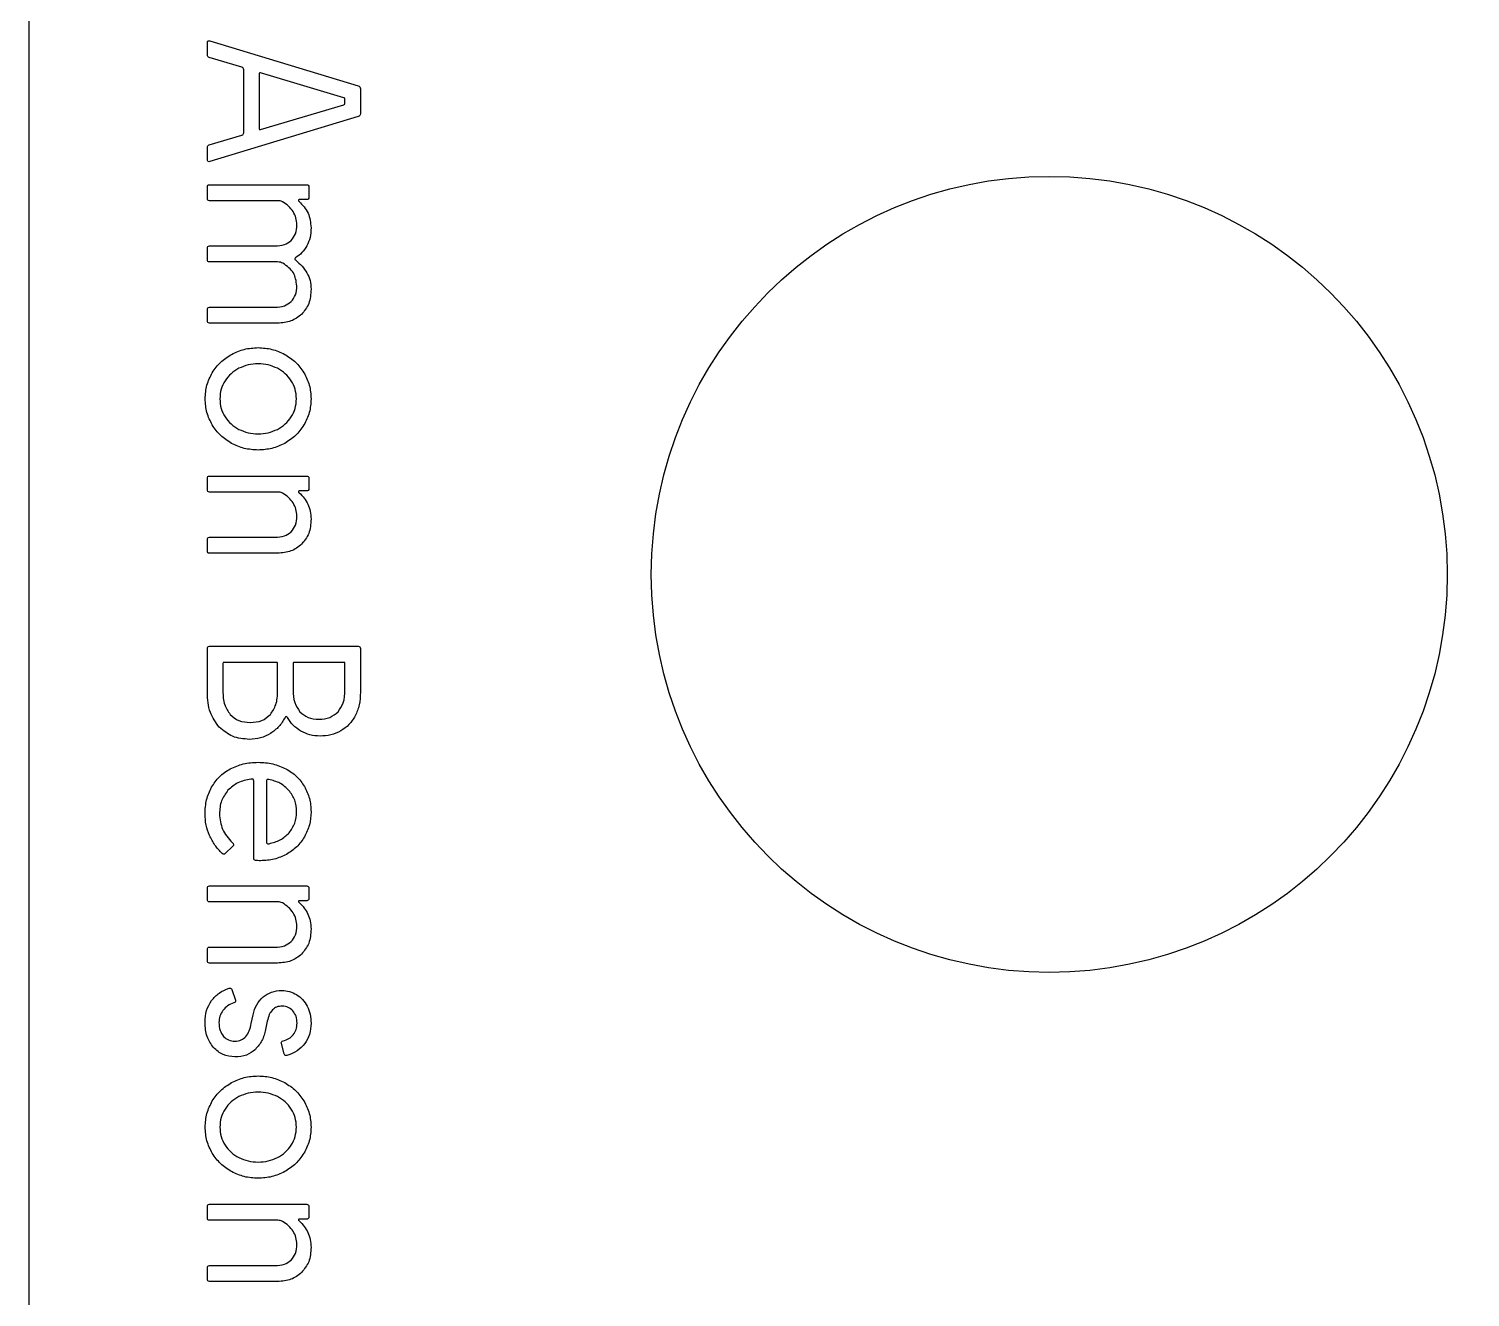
# Model space of a CAD drawing. Header units: millimetres. Extents: x 6.3 to 98.4, y -103.7 to -6.4.
# Drawn here: x 6.35 to 34.6, y -79.23 to -54.37 of the extents above; entities that cross this region are included whole.
import ezdxf

# ---------------------------------------------------------------- set-up
doc = ezdxf.new("R2010")
doc.units = ezdxf.units.MM
doc.layers.get('0').update_dxf_attribs({"linetype": 'CONTINUOUS'})

msp = doc.modelspace()

# ---------------------------------------------------------------- linework, layer by layer
for p, q in [((9.85, -54.881), (9.85, -54.641)), ((9.897, -54.606), (12.803, -55.489)), ((10.527, -55.125), (9.884, -54.936)), ((10.561, -56.406), (10.561, -55.172)), ((10.866, -55.249), (10.866, -56.329)), ((12.524, -55.721), (10.891, -55.232)), ((12.85, -55.545), (12.85, -56.033)), ((10.891, -56.346), (12.524, -55.858)), ((12.546, -55.832), (12.546, -55.746)), ((12.803, -56.089), (9.897, -56.972)), ((9.884, -56.642), (10.527, -56.453)), ((9.85, -56.938), (9.85, -56.698)), ((9.897, -56.972), (9.88, -56.976)), ((9.85, -57.696), (9.85, -57.469)), ((9.893, -57.426), (11.796, -57.426)), ((11.839, -57.469), (11.839, -57.675)), ((11.226, -57.739), (9.893, -57.739)), ((11.796, -57.718), (11.654, -57.718)), ((9.85, -58.896), (9.85, -58.669)), ((9.893, -58.626), (11.174, -58.626)), ((11.226, -58.939), (9.893, -58.939)), ((9.85, -60.096), (9.85, -59.869)), ((9.893, -59.826), (11.174, -59.826)), ((11.226, -60.139), (9.893, -60.139)), ((9.85, -63.405), (9.85, -63.178)), ((9.893, -63.135), (11.796, -63.135)), ((11.839, -63.178), (11.839, -63.383)), ((11.23, -63.448), (9.893, -63.448)), ((11.796, -63.426), (11.654, -63.426)), ((9.85, -64.605), (9.85, -64.378)), ((9.893, -64.335), (11.174, -64.335)), ((11.226, -64.648), (9.893, -64.648)), ((9.85, -67.378), (9.85, -66.512)), ((9.893, -66.469), (12.807, -66.469)), ((12.85, -66.512), (12.85, -67.369)), ((10.154, -66.808), (10.154, -67.348)), ((11.204, -66.786), (10.176, -66.786)), ((11.226, -67.348), (11.226, -66.808)), ((11.53, -66.808), (11.53, -67.331)), ((12.524, -66.786), (11.551, -66.786)), ((12.546, -67.331), (12.546, -66.808)), ((10.759, -70.626), (10.759, -69.113)), ((11.007, -69.122), (11.007, -70.301)), ((11.054, -69.083), (11.033, -69.079)), ((10.351, -70.391), (10.197, -70.532)), ((9.893, -71.166), (11.796, -71.166)), ((9.85, -71.436), (9.85, -71.209)), ((11.796, -71.458), (11.654, -71.458)), ((11.839, -71.209), (11.839, -71.415)), ((11.23, -71.479), (9.893, -71.479)), ((9.85, -72.636), (9.85, -72.409)), ((9.893, -72.366), (11.174, -72.366)), ((11.226, -72.679), (9.893, -72.679)), ((10.274, -73.172), (10.291, -73.168)), ((10.326, -73.198), (10.399, -73.403)), ((10.399, -73.403), (10.403, -73.421)), ((10.711, -73.862), (10.746, -73.691)), ((11.024, -73.815), (10.99, -73.982)), ((11.303, -74.256), (11.299, -74.239)), ((11.354, -74.458), (11.303, -74.256)), ((11.41, -74.488), (11.393, -74.492)), ((9.85, -77.676), (9.85, -77.449)), ((9.893, -77.406), (11.796, -77.406)), ((11.839, -77.449), (11.839, -77.655)), ((11.23, -77.719), (9.893, -77.719)), ((11.796, -77.698), (11.654, -77.698)), ((9.85, -78.876), (9.85, -78.649)), ((9.893, -78.606), (11.174, -78.606)), ((11.226, -78.919), (9.893, -78.919))]:
    msp.add_line(p, q)
msp.add_lwpolyline([(6.35, -98.694, 0.414214), (11.35, -103.694), (46.35, -103.694, 0.414214), (51.35, -98.694), (51.35, -11.35, 0.414214), (46.35, -6.35), (11.35, -6.35, 0.414214), (6.35, -11.35)], format="xyb", close=True)
msp.add_circle((26.35, -65.062), 7.8)
for points, knots in [([(9.85, -54.641), (9.852, -54.627), (9.856, -54.601), (9.883, -54.604), (9.897, -54.606)], [0, 0, 0, 0, 0.003423622, 0.006965786, 0.006965786, 0.006965786, 0.006965786]), ([(9.884, -54.936), (9.874, -54.93), (9.853, -54.918), (9.851, -54.893), (9.85, -54.881)], [0, 0, 0, 0, 0.003279932, 0.006918092, 0.006918092, 0.006918092, 0.006918092]), ([(10.561, -55.172), (10.56, -55.161), (10.557, -55.14), (10.537, -55.13), (10.527, -55.125)], [0, 0, 0, 0, 0.003016823, 0.00616802, 0.00616802, 0.00616802, 0.00616802]), ([(10.891, -55.232), (10.884, -55.231), (10.87, -55.23), (10.867, -55.243), (10.866, -55.249)], [0, 0, 0, 0, 0.001940416, 0.00357249, 0.00357249, 0.00357249, 0.00357249]), ([(12.803, -55.489), (12.817, -55.494), (12.844, -55.502), (12.848, -55.531), (12.85, -55.545)], [0, 0, 0, 0, 0.003977339, 0.007908035, 0.007908035, 0.007908035, 0.007908035]), ([(12.546, -55.746), (12.545, -55.741), (12.542, -55.729), (12.531, -55.723), (12.524, -55.721)], [0, 0, 0, 0, 0.00159247, 0.003524035, 0.003524035, 0.003524035, 0.003524035]), ([(12.524, -55.858), (12.531, -55.855), (12.542, -55.85), (12.545, -55.837), (12.546, -55.832)], [0, 0, 0, 0, 0.001931577, 0.003524491, 0.003524491, 0.003524491, 0.003524491]), ([(12.85, -56.033), (12.848, -56.048), (12.844, -56.076), (12.817, -56.085), (12.803, -56.089)], [0, 0, 0, 0, 0.00393115, 0.007908271, 0.007908271, 0.007908271, 0.007908271]), ([(10.527, -56.453), (10.537, -56.448), (10.557, -56.439), (10.56, -56.417), (10.561, -56.406)], [0, 0, 0, 0, 0.003151222, 0.006168951, 0.006168951, 0.006168951, 0.006168951]), ([(10.866, -56.329), (10.867, -56.336), (10.869, -56.351), (10.884, -56.348), (10.891, -56.346)], [0, 0, 0, 0, 0.001831255, 0.003759823, 0.003759823, 0.003759823, 0.003759823]), ([(9.85, -56.698), (9.851, -56.685), (9.853, -56.66), (9.874, -56.648), (9.884, -56.642)], [0, 0, 0, 0, 0.00363816, 0.006917796, 0.006917796, 0.006917796, 0.006917796]), ([(9.88, -56.976), (9.871, -56.974), (9.852, -56.969), (9.851, -56.949), (9.85, -56.938)], [0, 0, 0, 0, 0.002447866, 0.005436015, 0.005436015, 0.005436015, 0.005436015]), ([(9.85, -57.469), (9.852, -57.457), (9.855, -57.432), (9.88, -57.428), (9.893, -57.426)], [0, 0, 0, 0, 0.003388223, 0.006776398, 0.006776398, 0.006776398, 0.006776398]), ([(11.796, -57.426), (11.808, -57.428), (11.833, -57.432), (11.837, -57.457), (11.839, -57.469)], [0, 0, 0, 0, 0.003388176, 0.006776398, 0.006776398, 0.006776398, 0.006776398]), ([(9.893, -57.739), (9.88, -57.737), (9.855, -57.734), (9.852, -57.709), (9.85, -57.696)], [0, 0, 0, 0, 0.003388176, 0.006776398, 0.006776398, 0.006776398, 0.006776398]), ([(11.32, -57.761), (11.305, -57.754), (11.275, -57.742), (11.242, -57.74), (11.226, -57.739)], [0, 0, 0, 0, 0.004778473, 0.009736067, 0.009736067, 0.009736067, 0.009736067]), ([(11.53, -57.953), (11.502, -57.916), (11.445, -57.838), (11.363, -57.787), (11.32, -57.761)], [0, 0, 0, 0, 0.01384184, 0.02873808, 0.02873808, 0.02873808, 0.02873808]), ([(11.654, -57.718), (11.649, -57.718), (11.64, -57.718), (11.635, -57.725), (11.633, -57.728)], [0, 0, 0, 0, 0.001418326, 0.002517799, 0.002517799, 0.002517799, 0.002517799]), ([(11.633, -57.728), (11.633, -57.732), (11.633, -57.742), (11.641, -57.748), (11.646, -57.752)], [0, 0, 0, 0, 0.00112995, 0.002835, 0.002835, 0.002835, 0.002835]), ([(11.646, -57.752), (11.714, -57.824), (11.853, -57.97), (11.872, -58.17), (11.881, -58.271)], [0, 0, 0, 0, 0.02903734, 0.05845554, 0.05845554, 0.05845554, 0.05845554]), ([(11.839, -57.675), (11.837, -57.687), (11.833, -57.712), (11.808, -57.716), (11.796, -57.718)], [0, 0, 0, 0, 0.003388223, 0.006776398, 0.006776398, 0.006776398, 0.006776398]), ([(11.603, -58.211), (11.6, -58.165), (11.594, -58.074), (11.551, -57.993), (11.53, -57.953)], [0, 0, 0, 0, 0.01362206, 0.02700282, 0.02700282, 0.02700282, 0.02700282]), ([(11.494, -58.519), (11.525, -58.477), (11.594, -58.386), (11.6, -58.272), (11.603, -58.211)], [0, 0, 0, 0, 0.01542875, 0.0334234, 0.0334234, 0.0334234, 0.0334234]), ([(11.881, -58.271), (11.879, -58.335), (11.874, -58.458), (11.824, -58.571), (11.8, -58.624)], [0, 0, 0, 0, 0.01923302, 0.03657589, 0.03657589, 0.03657589, 0.03657589]), ([(9.85, -58.669), (9.852, -58.657), (9.855, -58.632), (9.88, -58.628), (9.893, -58.626)], [0, 0, 0, 0, 0.003388223, 0.006776398, 0.006776398, 0.006776398, 0.006776398]), ([(11.174, -58.626), (11.238, -58.624), (11.355, -58.619), (11.45, -58.55), (11.494, -58.519)], [0, 0, 0, 0, 0.01867521, 0.03433979, 0.03433979, 0.03433979, 0.03433979]), ([(11.8, -58.624), (11.77, -58.671), (11.712, -58.764), (11.622, -58.826), (11.577, -58.858)], [0, 0, 0, 0, 0.01637267, 0.03257022, 0.03257022, 0.03257022, 0.03257022]), ([(9.893, -58.939), (9.88, -58.937), (9.855, -58.934), (9.852, -58.909), (9.85, -58.896)], [0, 0, 0, 0, 0.003388176, 0.006775946, 0.006775946, 0.006775946, 0.006775946]), ([(11.329, -58.965), (11.313, -58.957), (11.281, -58.942), (11.245, -58.94), (11.226, -58.939)], [0, 0, 0, 0, 0.00509362, 0.01070201, 0.01070201, 0.01070201, 0.01070201]), ([(11.603, -59.406), (11.59, -59.316), (11.563, -59.13), (11.409, -59.021), (11.329, -58.965)], [0, 0, 0, 0, 0.02609594, 0.05407467, 0.05407467, 0.05407467, 0.05407467]), ([(11.577, -58.858), (11.57, -58.864), (11.555, -58.878), (11.569, -58.893), (11.577, -58.901)], [0, 0, 0, 0, 0.002443407, 0.005237225, 0.005237225, 0.005237225, 0.005237225]), ([(11.577, -58.901), (11.622, -58.94), (11.708, -59.015), (11.772, -59.109), (11.802, -59.153)], [0, 0, 0, 0, 0.0178467, 0.03397204, 0.03397204, 0.03397204, 0.03397204]), ([(11.802, -59.153), (11.825, -59.202), (11.874, -59.303), (11.879, -59.416), (11.881, -59.475)], [0, 0, 0, 0, 0.01583721, 0.0334135, 0.0334135, 0.0334135, 0.0334135]), ([(11.494, -59.717), (11.525, -59.675), (11.594, -59.583), (11.6, -59.468), (11.603, -59.406)], [0, 0, 0, 0, 0.01556513, 0.03361256, 0.03361256, 0.03361256, 0.03361256]), ([(11.881, -59.475), (11.876, -59.572), (11.865, -59.756), (11.751, -59.899), (11.697, -59.966)], [0, 0, 0, 0, 0.02849966, 0.05359563, 0.05359563, 0.05359563, 0.05359563]), ([(9.85, -59.869), (9.852, -59.857), (9.855, -59.832), (9.88, -59.828), (9.893, -59.826)], [0, 0, 0, 0, 0.00338777, 0.006776097, 0.006776097, 0.006776097, 0.006776097]), ([(11.174, -59.826), (11.238, -59.824), (11.356, -59.818), (11.45, -59.749), (11.494, -59.717)], [0, 0, 0, 0, 0.01868302, 0.03443038, 0.03443038, 0.03443038, 0.03443038]), ([(9.893, -60.139), (9.88, -60.137), (9.855, -60.134), (9.852, -60.109), (9.85, -60.096)], [0, 0, 0, 0, 0.003388025, 0.0067767, 0.0067767, 0.0067767, 0.0067767]), ([(11.697, -59.966), (11.63, -60.016), (11.49, -60.121), (11.316, -60.133), (11.226, -60.139)], [0, 0, 0, 0, 0.02470772, 0.05120826, 0.05120826, 0.05120826, 0.05120826]), ([(10.324, -60.75), (10.405, -60.712), (10.57, -60.635), (10.752, -60.624), (10.844, -60.619)], [0, 0, 0, 0, 0.02677047, 0.0541271, 0.0541271, 0.0541271, 0.0541271]), ([(10.844, -60.619), (10.936, -60.624), (11.118, -60.635), (11.283, -60.712), (11.365, -60.75)], [0, 0, 0, 0, 0.02735669, 0.05412713, 0.05412713, 0.05412713, 0.05412713]), ([(9.946, -61.11), (9.997, -61.037), (10.099, -60.892), (10.248, -60.797), (10.324, -60.75)], [0, 0, 0, 0, 0.0262202, 0.05260106, 0.05260106, 0.05260106, 0.05260106]), ([(10.844, -60.936), (10.778, -60.94), (10.647, -60.946), (10.526, -60.999), (10.467, -61.024)], [0, 0, 0, 0, 0.01983626, 0.03900445, 0.03900445, 0.03900445, 0.03900445]), ([(11.221, -61.024), (11.162, -60.999), (11.042, -60.946), (10.911, -60.94), (10.844, -60.936)], [0, 0, 0, 0, 0.01916822, 0.03900448, 0.03900448, 0.03900448, 0.03900448]), ([(11.365, -60.75), (11.44, -60.797), (11.59, -60.892), (11.691, -61.037), (11.742, -61.11)], [0, 0, 0, 0, 0.02638086, 0.05260108, 0.05260108, 0.05260108, 0.05260108]), ([(9.807, -61.622), (9.813, -61.531), (9.823, -61.35), (9.906, -61.189), (9.946, -61.11)], [0, 0, 0, 0, 0.0271706, 0.05359164, 0.05359164, 0.05359164, 0.05359164]), ([(10.195, -61.268), (10.166, -61.323), (10.106, -61.433), (10.098, -61.558), (10.094, -61.622)], [0, 0, 0, 0, 0.01829304, 0.03715812, 0.03715812, 0.03715812, 0.03715812]), ([(10.467, -61.024), (10.413, -61.056), (10.306, -61.119), (10.232, -61.219), (10.195, -61.268)], [0, 0, 0, 0, 0.01861855, 0.03689884, 0.03689884, 0.03689884, 0.03689884]), ([(11.494, -61.268), (11.457, -61.219), (11.383, -61.119), (11.275, -61.056), (11.221, -61.024)], [0, 0, 0, 0, 0.01828029, 0.03689884, 0.03689884, 0.03689884, 0.03689884]), ([(11.594, -61.622), (11.59, -61.558), (11.583, -61.433), (11.523, -61.323), (11.494, -61.268)], [0, 0, 0, 0, 0.01886509, 0.03715812, 0.03715812, 0.03715812, 0.03715812]), ([(11.742, -61.11), (11.783, -61.189), (11.865, -61.35), (11.876, -61.531), (11.881, -61.622)], [0, 0, 0, 0, 0.02642147, 0.0535916, 0.0535916, 0.0535916, 0.0535916]), ([(9.946, -62.134), (9.906, -62.055), (9.823, -61.894), (9.813, -61.714), (9.807, -61.622)], [0, 0, 0, 0, 0.0264206, 0.0535912, 0.0535912, 0.0535912, 0.0535912]), ([(10.094, -61.622), (10.098, -61.686), (10.106, -61.811), (10.166, -61.921), (10.195, -61.976)], [0, 0, 0, 0, 0.01886509, 0.03715812, 0.03715812, 0.03715812, 0.03715812]), ([(11.494, -61.976), (11.523, -61.921), (11.583, -61.811), (11.59, -61.686), (11.594, -61.622)], [0, 0, 0, 0, 0.01829304, 0.03715812, 0.03715812, 0.03715812, 0.03715812]), ([(11.881, -61.622), (11.876, -61.714), (11.865, -61.894), (11.783, -62.055), (11.742, -62.134)], [0, 0, 0, 0, 0.0271706, 0.0535912, 0.0535912, 0.0535912, 0.0535912]), ([(10.324, -62.494), (10.248, -62.447), (10.099, -62.352), (9.997, -62.207), (9.946, -62.134)], [0, 0, 0, 0, 0.02638089, 0.05260144, 0.05260144, 0.05260144, 0.05260144]), ([(10.195, -61.976), (10.232, -62.025), (10.306, -62.125), (10.413, -62.188), (10.467, -62.22)], [0, 0, 0, 0, 0.01828029, 0.03689857, 0.03689857, 0.03689857, 0.03689857]), ([(11.221, -62.22), (11.275, -62.188), (11.383, -62.125), (11.457, -62.025), (11.494, -61.976)], [0, 0, 0, 0, 0.01861828, 0.03689857, 0.03689857, 0.03689857, 0.03689857]), ([(11.742, -62.134), (11.691, -62.207), (11.59, -62.352), (11.44, -62.447), (11.365, -62.494)], [0, 0, 0, 0, 0.02622059, 0.05260145, 0.05260145, 0.05260145, 0.05260145]), ([(10.467, -62.22), (10.526, -62.245), (10.647, -62.298), (10.778, -62.304), (10.844, -62.308)], [0, 0, 0, 0, 0.01916835, 0.03900462, 0.03900462, 0.03900462, 0.03900462]), ([(10.844, -62.308), (10.911, -62.304), (11.042, -62.298), (11.162, -62.245), (11.221, -62.22)], [0, 0, 0, 0, 0.01983626, 0.03900464, 0.03900464, 0.03900464, 0.03900464]), ([(10.844, -62.625), (10.752, -62.62), (10.57, -62.609), (10.405, -62.532), (10.324, -62.494)], [0, 0, 0, 0, 0.02735663, 0.0541271, 0.0541271, 0.0541271, 0.0541271]), ([(11.365, -62.494), (11.283, -62.532), (11.118, -62.609), (10.936, -62.62), (10.844, -62.625)], [0, 0, 0, 0, 0.02677047, 0.05412713, 0.05412713, 0.05412713, 0.05412713]), ([(9.85, -63.178), (9.852, -63.165), (9.855, -63.14), (9.88, -63.137), (9.893, -63.135)], [0, 0, 0, 0, 0.003388223, 0.006776398, 0.006776398, 0.006776398, 0.006776398]), ([(11.796, -63.135), (11.808, -63.137), (11.833, -63.14), (11.837, -63.165), (11.839, -63.178)], [0, 0, 0, 0, 0.003388176, 0.006776398, 0.006776398, 0.006776398, 0.006776398]), ([(9.893, -63.448), (9.88, -63.446), (9.855, -63.442), (9.852, -63.417), (9.85, -63.405)], [0, 0, 0, 0, 0.003388176, 0.006776398, 0.006776398, 0.006776398, 0.006776398]), ([(11.32, -63.469), (11.306, -63.463), (11.277, -63.45), (11.246, -63.449), (11.23, -63.448)], [0, 0, 0, 0, 0.004677553, 0.009315764, 0.009315764, 0.009315764, 0.009315764]), ([(11.53, -63.662), (11.502, -63.625), (11.445, -63.547), (11.363, -63.496), (11.32, -63.469)], [0, 0, 0, 0, 0.01384184, 0.02873808, 0.02873808, 0.02873808, 0.02873808]), ([(11.654, -63.426), (11.649, -63.426), (11.64, -63.427), (11.635, -63.434), (11.633, -63.437)], [0, 0, 0, 0, 0.001418416, 0.00251754, 0.00251754, 0.00251754, 0.00251754]), ([(11.633, -63.437), (11.633, -63.441), (11.633, -63.451), (11.641, -63.457), (11.646, -63.461)], [0, 0, 0, 0, 0.00112995, 0.002835, 0.002835, 0.002835, 0.002835]), ([(11.646, -63.461), (11.682, -63.495), (11.751, -63.562), (11.799, -63.647), (11.821, -63.688)], [0, 0, 0, 0, 0.0148565, 0.02885941, 0.02885941, 0.02885941, 0.02885941]), ([(11.839, -63.383), (11.837, -63.396), (11.833, -63.421), (11.808, -63.425), (11.796, -63.426)], [0, 0, 0, 0, 0.003388223, 0.006776398, 0.006776398, 0.006776398, 0.006776398]), ([(11.603, -63.919), (11.6, -63.873), (11.594, -63.782), (11.551, -63.702), (11.53, -63.662)], [0, 0, 0, 0, 0.01362159, 0.02700278, 0.02700278, 0.02700278, 0.02700278]), ([(11.821, -63.688), (11.839, -63.732), (11.876, -63.826), (11.879, -63.926), (11.881, -63.979)], [0, 0, 0, 0, 0.01423044, 0.02994532, 0.02994532, 0.02994532, 0.02994532]), ([(11.494, -64.228), (11.525, -64.186), (11.594, -64.095), (11.6, -63.981), (11.603, -63.919)], [0, 0, 0, 0, 0.01542875, 0.0334234, 0.0334234, 0.0334234, 0.0334234]), ([(11.881, -63.979), (11.876, -64.077), (11.865, -64.261), (11.751, -64.405), (11.697, -64.472)], [0, 0, 0, 0, 0.02855284, 0.05378229, 0.05378229, 0.05378229, 0.05378229]), ([(9.85, -64.378), (9.852, -64.365), (9.855, -64.34), (9.88, -64.337), (9.893, -64.335)], [0, 0, 0, 0, 0.003388675, 0.0067767, 0.0067767, 0.0067767, 0.0067767]), ([(11.174, -64.335), (11.238, -64.332), (11.355, -64.327), (11.45, -64.259), (11.494, -64.228)], [0, 0, 0, 0, 0.01867521, 0.03433979, 0.03433979, 0.03433979, 0.03433979]), ([(9.893, -64.648), (9.88, -64.646), (9.855, -64.642), (9.852, -64.617), (9.85, -64.605)], [0, 0, 0, 0, 0.003388176, 0.006775946, 0.006775946, 0.006775946, 0.006775946]), ([(11.697, -64.472), (11.63, -64.523), (11.491, -64.629), (11.316, -64.641), (11.226, -64.648)], [0, 0, 0, 0, 0.02479251, 0.05130192, 0.05130192, 0.05130192, 0.05130192]), ([(9.85, -66.512), (9.852, -66.5), (9.855, -66.475), (9.88, -66.471), (9.893, -66.469)], [0, 0, 0, 0, 0.003388223, 0.006776398, 0.006776398, 0.006776398, 0.006776398]), ([(12.807, -66.469), (12.82, -66.471), (12.845, -66.475), (12.848, -66.5), (12.85, -66.512)], [0, 0, 0, 0, 0.003388176, 0.006776398, 0.006776398, 0.006776398, 0.006776398]), ([(10.176, -66.786), (10.169, -66.787), (10.157, -66.789), (10.155, -66.801), (10.154, -66.808)], [0, 0, 0, 0, 0.001694163, 0.003388053, 0.003388053, 0.003388053, 0.003388053]), ([(11.226, -66.808), (11.225, -66.801), (11.223, -66.789), (11.211, -66.787), (11.204, -66.786)], [0, 0, 0, 0, 0.00169389, 0.003388025, 0.003388025, 0.003388025, 0.003388025]), ([(11.551, -66.786), (11.545, -66.787), (11.533, -66.789), (11.531, -66.801), (11.53, -66.808)], [0, 0, 0, 0, 0.001694135, 0.003388025, 0.003388025, 0.003388025, 0.003388025]), ([(12.546, -66.808), (12.545, -66.801), (12.543, -66.789), (12.531, -66.787), (12.524, -66.786)], [0, 0, 0, 0, 0.00169389, 0.003388053, 0.003388053, 0.003388053, 0.003388053]), ([(10.081, -68.055), (10.014, -67.962), (9.868, -67.761), (9.856, -67.512), (9.85, -67.378)], [0, 0, 0, 0, 0.03373638, 0.07295147, 0.07295147, 0.07295147, 0.07295147]), ([(10.154, -67.348), (10.157, -67.44), (10.163, -67.607), (10.255, -67.746), (10.296, -67.808)], [0, 0, 0, 0, 0.02696478, 0.0490222, 0.0490222, 0.0490222, 0.0490222]), ([(11.084, -67.808), (11.125, -67.746), (11.217, -67.607), (11.223, -67.44), (11.226, -67.348)], [0, 0, 0, 0, 0.02205742, 0.0490222, 0.0490222, 0.0490222, 0.0490222]), ([(11.53, -67.331), (11.533, -67.415), (11.539, -67.569), (11.624, -67.697), (11.663, -67.755)], [0, 0, 0, 0, 0.02475945, 0.0452397, 0.0452397, 0.0452397, 0.0452397]), ([(12.411, -67.755), (12.45, -67.697), (12.537, -67.57), (12.542, -67.415), (12.546, -67.331)], [0, 0, 0, 0, 0.02055933, 0.04532556, 0.04532556, 0.04532556, 0.04532556]), ([(12.85, -67.369), (12.847, -67.454), (12.84, -67.615), (12.777, -67.764), (12.747, -67.834)], [0, 0, 0, 0, 0.02525675, 0.04798092, 0.04798092, 0.04798092, 0.04798092]), ([(11.663, -67.755), (11.714, -67.797), (11.821, -67.887), (11.962, -67.896), (12.036, -67.901)], [0, 0, 0, 0, 0.01934667, 0.0409771, 0.0409771, 0.0409771, 0.0409771]), ([(12.036, -67.901), (12.11, -67.896), (12.251, -67.887), (12.359, -67.797), (12.411, -67.755)], [0, 0, 0, 0, 0.02168324, 0.04116273, 0.04116273, 0.04116273, 0.04116273]), ([(10.673, -68.295), (10.559, -68.286), (10.336, -68.268), (10.165, -68.125), (10.081, -68.055)], [0, 0, 0, 0, 0.03333022, 0.06524711, 0.06524711, 0.06524711, 0.06524711]), ([(10.296, -67.808), (10.349, -67.854), (10.463, -67.95), (10.612, -67.96), (10.69, -67.965)], [0, 0, 0, 0, 0.02059628, 0.04343371, 0.04343371, 0.04343371, 0.04343371]), ([(10.69, -67.965), (10.768, -67.96), (10.917, -67.95), (11.031, -67.854), (11.084, -67.808)], [0, 0, 0, 0, 0.02283728, 0.04343386, 0.04343386, 0.04343386, 0.04343386]), ([(11.371, -67.866), (11.335, -67.929), (11.263, -68.053), (11.146, -68.137), (11.089, -68.179)], [0, 0, 0, 0, 0.02136674, 0.0425888, 0.0425888, 0.0425888, 0.0425888]), ([(11.419, -67.866), (11.41, -67.855), (11.394, -67.834), (11.379, -67.856), (11.371, -67.866)], [0, 0, 0, 0, 0.0032657, 0.006372888, 0.006372888, 0.006372888, 0.006372888]), ([(11.682, -68.132), (11.629, -68.096), (11.523, -68.026), (11.453, -67.919), (11.419, -67.866)], [0, 0, 0, 0, 0.01898703, 0.03776948, 0.03776948, 0.03776948, 0.03776948]), ([(12.747, -67.834), (12.71, -67.895), (12.638, -68.014), (12.521, -68.092), (12.464, -68.13)], [0, 0, 0, 0, 0.02104906, 0.04136569, 0.04136569, 0.04136569, 0.04136569]), ([(11.089, -68.179), (11.025, -68.213), (10.894, -68.282), (10.748, -68.29), (10.673, -68.295)], [0, 0, 0, 0, 0.02144208, 0.043596, 0.043596, 0.043596, 0.043596]), ([(12.057, -68.231), (11.99, -68.227), (11.859, -68.219), (11.741, -68.161), (11.682, -68.132)], [0, 0, 0, 0, 0.01981455, 0.03912506, 0.03912506, 0.03912506, 0.03912506]), ([(12.464, -68.13), (12.401, -68.159), (12.272, -68.22), (12.13, -68.227), (12.057, -68.231)], [0, 0, 0, 0, 0.02061265, 0.04229504, 0.04229504, 0.04229504, 0.04229504]), ([(9.931, -69.231), (9.979, -69.159), (10.075, -69.013), (10.223, -68.92), (10.298, -68.873)], [0, 0, 0, 0, 0.02568298, 0.05175304, 0.05175304, 0.05175304, 0.05175304]), ([(10.298, -68.873), (10.382, -68.836), (10.556, -68.758), (10.746, -68.749), (10.844, -68.745)], [0, 0, 0, 0, 0.02731237, 0.05657875, 0.05657875, 0.05657875, 0.05657875]), ([(10.844, -68.745), (10.943, -68.749), (11.132, -68.758), (11.305, -68.834), (11.389, -68.871)], [0, 0, 0, 0, 0.02920719, 0.0563128, 0.0563128, 0.0563128, 0.0563128]), ([(11.389, -68.871), (11.462, -68.917), (11.608, -69.007), (11.705, -69.149), (11.753, -69.218)], [0, 0, 0, 0, 0.02572007, 0.05082015, 0.05082015, 0.05082015, 0.05082015]), ([(10.703, -69.075), (10.615, -69.091), (10.445, -69.123), (10.315, -69.237), (10.253, -69.291)], [0, 0, 0, 0, 0.0263735, 0.05077064, 0.05077064, 0.05077064, 0.05077064]), ([(10.759, -69.113), (10.756, -69.099), (10.75, -69.069), (10.719, -69.073), (10.703, -69.075)], [0, 0, 0, 0, 0.0038002, 0.007991161, 0.007991161, 0.007991161, 0.007991161]), ([(11.033, -69.079), (11.025, -69.082), (11.007, -69.089), (11.007, -69.11), (11.007, -69.122)], [0, 0, 0, 0, 0.002206215, 0.005483763, 0.005483763, 0.005483763, 0.005483763]), ([(11.446, -69.296), (11.392, -69.243), (11.28, -69.137), (11.13, -69.101), (11.054, -69.083)], [0, 0, 0, 0, 0.0223305, 0.04530209, 0.04530209, 0.04530209, 0.04530209]), ([(9.803, -69.756), (9.808, -69.662), (9.817, -69.478), (9.894, -69.312), (9.931, -69.231)], [0, 0, 0, 0, 0.02809566, 0.05450745, 0.05450745, 0.05450745, 0.05450745]), ([(10.253, -69.291), (10.204, -69.358), (10.103, -69.496), (10.092, -69.667), (10.086, -69.756)], [0, 0, 0, 0, 0.02422759, 0.05033153, 0.05033153, 0.05033153, 0.05033153]), ([(11.599, -69.713), (11.593, -69.635), (11.581, -69.482), (11.491, -69.357), (11.446, -69.296)], [0, 0, 0, 0, 0.02297773, 0.04524769, 0.04524769, 0.04524769, 0.04524769]), ([(11.753, -69.218), (11.79, -69.295), (11.867, -69.451), (11.876, -69.625), (11.881, -69.713)], [0, 0, 0, 0, 0.02531897, 0.05160495, 0.05160495, 0.05160495, 0.05160495]), ([(9.891, -70.178), (9.865, -70.111), (9.814, -69.975), (9.806, -69.829), (9.803, -69.756)], [0, 0, 0, 0, 0.02154948, 0.04335741, 0.04335741, 0.04335741, 0.04335741]), ([(10.086, -69.756), (10.097, -69.861), (10.12, -70.074), (10.262, -70.235), (10.334, -70.318)], [0, 0, 0, 0, 0.03074213, 0.06276389, 0.06276389, 0.06276389, 0.06276389]), ([(11.451, -70.127), (11.494, -70.067), (11.582, -69.943), (11.593, -69.791), (11.599, -69.713)], [0, 0, 0, 0, 0.02183037, 0.04468472, 0.04468472, 0.04468472, 0.04468472]), ([(11.881, -69.713), (11.876, -69.801), (11.866, -69.973), (11.79, -70.128), (11.753, -70.204)], [0, 0, 0, 0, 0.02596798, 0.05118779, 0.05118779, 0.05118779, 0.05118779]), ([(10.141, -70.532), (10.09, -70.479), (9.989, -70.374), (9.923, -70.243), (9.891, -70.178)], [0, 0, 0, 0, 0.02194765, 0.04356307, 0.04356307, 0.04356307, 0.04356307]), ([(10.334, -70.318), (10.348, -70.331), (10.371, -70.353), (10.357, -70.38), (10.351, -70.391)], [0, 0, 0, 0, 0.005022391, 0.008309015, 0.008309015, 0.008309015, 0.008309015]), ([(11.007, -70.301), (11.009, -70.315), (11.014, -70.344), (11.044, -70.341), (11.059, -70.339)], [0, 0, 0, 0, 0.003761814, 0.007632316, 0.007632316, 0.007632316, 0.007632316]), ([(11.059, -70.339), (11.135, -70.32), (11.285, -70.284), (11.396, -70.178), (11.451, -70.127)], [0, 0, 0, 0, 0.02324293, 0.04527172, 0.04527172, 0.04527172, 0.04527172]), ([(11.753, -70.204), (11.706, -70.274), (11.612, -70.413), (11.47, -70.504), (11.399, -70.549)], [0, 0, 0, 0, 0.0248926, 0.04986818, 0.04986818, 0.04986818, 0.04986818]), ([(10.197, -70.532), (10.188, -70.539), (10.17, -70.555), (10.151, -70.54), (10.141, -70.532)], [0, 0, 0, 0, 0.00307004, 0.006328717, 0.006328717, 0.006328717, 0.006328717]), ([(11.399, -70.549), (11.321, -70.585), (11.16, -70.66), (10.982, -70.669), (10.891, -70.673)], [0, 0, 0, 0, 0.02569697, 0.05271551, 0.05271551, 0.05271551, 0.05271551]), ([(10.793, -70.669), (10.783, -70.665), (10.763, -70.658), (10.76, -70.637), (10.759, -70.626)], [0, 0, 0, 0, 0.002977022, 0.005891593, 0.005891593, 0.005891593, 0.005891593]), ([(10.891, -70.673), (10.872, -70.673), (10.84, -70.673), (10.807, -70.67), (10.793, -70.669)], [0, 0, 0, 0, 0.005679599, 0.009870567, 0.009870567, 0.009870567, 0.009870567]), ([(9.85, -71.209), (9.852, -71.197), (9.855, -71.172), (9.88, -71.168), (9.893, -71.166)], [0, 0, 0, 0, 0.003388223, 0.006776398, 0.006776398, 0.006776398, 0.006776398]), ([(11.796, -71.166), (11.808, -71.168), (11.833, -71.172), (11.837, -71.197), (11.839, -71.209)], [0, 0, 0, 0, 0.003388176, 0.006776398, 0.006776398, 0.006776398, 0.006776398]), ([(9.893, -71.479), (9.88, -71.477), (9.855, -71.474), (9.852, -71.449), (9.85, -71.436)], [0, 0, 0, 0, 0.003388176, 0.006776398, 0.006776398, 0.006776398, 0.006776398]), ([(11.654, -71.458), (11.649, -71.458), (11.64, -71.458), (11.635, -71.465), (11.633, -71.468)], [0, 0, 0, 0, 0.001418326, 0.002517799, 0.002517799, 0.002517799, 0.002517799]), ([(11.633, -71.468), (11.633, -71.472), (11.633, -71.482), (11.641, -71.488), (11.646, -71.492)], [0, 0, 0, 0, 0.00112995, 0.002835, 0.002835, 0.002835, 0.002835]), ([(11.839, -71.415), (11.837, -71.427), (11.833, -71.452), (11.808, -71.456), (11.796, -71.458)], [0, 0, 0, 0, 0.003388675, 0.0067767, 0.0067767, 0.0067767, 0.0067767]), ([(11.32, -71.501), (11.306, -71.494), (11.277, -71.482), (11.246, -71.48), (11.23, -71.479)], [0, 0, 0, 0, 0.004677717, 0.009315873, 0.009315873, 0.009315873, 0.009315873]), ([(11.53, -71.693), (11.502, -71.656), (11.445, -71.578), (11.363, -71.527), (11.32, -71.501)], [0, 0, 0, 0, 0.01384184, 0.02873808, 0.02873808, 0.02873808, 0.02873808]), ([(11.603, -71.951), (11.6, -71.905), (11.594, -71.814), (11.551, -71.733), (11.53, -71.693)], [0, 0, 0, 0, 0.01362253, 0.02700329, 0.02700329, 0.02700329, 0.02700329]), ([(11.646, -71.492), (11.682, -71.527), (11.751, -71.594), (11.799, -71.678), (11.821, -71.719)], [0, 0, 0, 0, 0.01485615, 0.02885987, 0.02885987, 0.02885987, 0.02885987]), ([(11.821, -71.719), (11.839, -71.764), (11.876, -71.857), (11.879, -71.958), (11.881, -72.011)], [0, 0, 0, 0, 0.01422999, 0.02994486, 0.02994486, 0.02994486, 0.02994486]), ([(11.494, -72.259), (11.525, -72.217), (11.594, -72.126), (11.6, -72.012), (11.603, -71.951)], [0, 0, 0, 0, 0.01542834, 0.03342299, 0.03342299, 0.03342299, 0.03342299]), ([(11.881, -72.011), (11.876, -72.108), (11.865, -72.292), (11.751, -72.436), (11.697, -72.503)], [0, 0, 0, 0, 0.02855237, 0.05378222, 0.05378222, 0.05378222, 0.05378222]), ([(11.174, -72.366), (11.238, -72.364), (11.355, -72.359), (11.45, -72.29), (11.494, -72.259)], [0, 0, 0, 0, 0.01867521, 0.03433979, 0.03433979, 0.03433979, 0.03433979]), ([(9.85, -72.409), (9.852, -72.397), (9.855, -72.372), (9.88, -72.368), (9.893, -72.366)], [0, 0, 0, 0, 0.003388223, 0.006776398, 0.006776398, 0.006776398, 0.006776398]), ([(11.697, -72.503), (11.63, -72.555), (11.491, -72.661), (11.316, -72.673), (11.226, -72.679)], [0, 0, 0, 0, 0.02479277, 0.0513021, 0.0513021, 0.0513021, 0.0513021]), ([(9.893, -72.679), (9.88, -72.677), (9.855, -72.674), (9.852, -72.649), (9.85, -72.636)], [0, 0, 0, 0, 0.003388326, 0.006776097, 0.006776097, 0.006776097, 0.006776097]), ([(9.803, -73.841), (9.807, -73.761), (9.816, -73.608), (9.894, -73.477), (9.931, -73.414)], [0, 0, 0, 0, 0.02352414, 0.04513397, 0.04513397, 0.04513397, 0.04513397]), ([(9.931, -73.414), (9.978, -73.361), (10.073, -73.252), (10.207, -73.199), (10.274, -73.172)], [0, 0, 0, 0, 0.0210248, 0.0425154, 0.0425154, 0.0425154, 0.0425154]), ([(10.291, -73.168), (10.299, -73.169), (10.316, -73.173), (10.322, -73.189), (10.326, -73.198)], [0, 0, 0, 0, 0.0022703, 0.004861503, 0.004861503, 0.004861503, 0.004861503]), ([(10.403, -73.421), (10.401, -73.429), (10.396, -73.447), (10.379, -73.455), (10.369, -73.459)], [0, 0, 0, 0, 0.002407484, 0.00543996, 0.00543996, 0.00543996, 0.00543996]), ([(10.746, -73.691), (10.764, -73.622), (10.799, -73.489), (10.894, -73.391), (10.941, -73.343)], [0, 0, 0, 0, 0.02082516, 0.04042184, 0.04042184, 0.04042184, 0.04042184]), ([(10.941, -73.343), (10.995, -73.306), (11.105, -73.229), (11.239, -73.22), (11.307, -73.215)], [0, 0, 0, 0, 0.01934275, 0.03947599, 0.03947599, 0.03947599, 0.03947599]), ([(11.307, -73.215), (11.359, -73.218), (11.462, -73.225), (11.553, -73.273), (11.599, -73.296)], [0, 0, 0, 0, 0.01534984, 0.03055837, 0.03055837, 0.03055837, 0.03055837]), ([(11.599, -73.296), (11.641, -73.327), (11.726, -73.388), (11.779, -73.479), (11.806, -73.526)], [0, 0, 0, 0, 0.01537148, 0.03125551, 0.03125551, 0.03125551, 0.03125551]), ([(10.154, -73.607), (10.132, -73.644), (10.088, -73.715), (10.081, -73.799), (10.077, -73.841)], [0, 0, 0, 0, 0.0126981, 0.0249049, 0.0249049, 0.0249049, 0.0249049]), ([(10.369, -73.459), (10.326, -73.475), (10.241, -73.505), (10.183, -73.573), (10.154, -73.607)], [0, 0, 0, 0, 0.0134472, 0.02644054, 0.02644054, 0.02644054, 0.02644054]), ([(11.123, -73.596), (11.101, -73.626), (11.053, -73.691), (11.034, -73.771), (11.024, -73.815)], [0, 0, 0, 0, 0.01084737, 0.0241996, 0.0241996, 0.0241996, 0.0241996]), ([(11.32, -73.523), (11.281, -73.526), (11.207, -73.529), (11.15, -73.575), (11.123, -73.596)], [0, 0, 0, 0, 0.01150223, 0.02148735, 0.02148735, 0.02148735, 0.02148735]), ([(11.526, -73.616), (11.497, -73.589), (11.439, -73.535), (11.36, -73.527), (11.32, -73.523)], [0, 0, 0, 0, 0.01151764, 0.02310604, 0.02310604, 0.02310604, 0.02310604]), ([(11.607, -73.858), (11.605, -73.811), (11.6, -73.723), (11.549, -73.65), (11.526, -73.616)], [0, 0, 0, 0, 0.01370564, 0.02599208, 0.02599208, 0.02599208, 0.02599208]), ([(11.806, -73.526), (11.828, -73.577), (11.873, -73.683), (11.879, -73.799), (11.881, -73.858)], [0, 0, 0, 0, 0.01667398, 0.03429208, 0.03429208, 0.03429208, 0.03429208]), ([(9.968, -74.336), (9.92, -74.266), (9.817, -74.118), (9.808, -73.937), (9.803, -73.841)], [0, 0, 0, 0, 0.02479146, 0.05311148, 0.05311148, 0.05311148, 0.05311148]), ([(10.077, -73.841), (10.079, -73.895), (10.083, -73.995), (10.139, -74.078), (10.165, -74.115)], [0, 0, 0, 0, 0.01600814, 0.02932457, 0.02932457, 0.02932457, 0.02932457]), ([(10.604, -74.117), (10.628, -74.081), (10.681, -74.004), (10.701, -73.912), (10.711, -73.862)], [0, 0, 0, 0, 0.01278011, 0.02788728, 0.02788728, 0.02788728, 0.02788728]), ([(10.99, -73.982), (10.971, -74.057), (10.934, -74.202), (10.837, -74.315), (10.791, -74.37)], [0, 0, 0, 0, 0.02290429, 0.04413013, 0.04413013, 0.04413013, 0.04413013]), ([(11.534, -74.083), (11.556, -74.05), (11.6, -73.982), (11.605, -73.901), (11.607, -73.858)], [0, 0, 0, 0, 0.01141123, 0.02402512, 0.02402512, 0.02402512, 0.02402512]), ([(11.881, -73.858), (11.877, -73.932), (11.869, -74.076), (11.795, -74.199), (11.759, -74.258)], [0, 0, 0, 0, 0.02201617, 0.04245204, 0.04245204, 0.04245204, 0.04245204]), ([(10.165, -74.115), (10.197, -74.142), (10.261, -74.198), (10.347, -74.206), (10.39, -74.209)], [0, 0, 0, 0, 0.01226227, 0.02496499, 0.02496499, 0.02496499, 0.02496499]), ([(10.39, -74.209), (10.433, -74.206), (10.515, -74.2), (10.575, -74.144), (10.604, -74.117)], [0, 0, 0, 0, 0.01242963, 0.02394725, 0.02394725, 0.02394725, 0.02394725]), ([(11.299, -74.239), (11.301, -74.231), (11.305, -74.213), (11.323, -74.208), (11.333, -74.205)], [0, 0, 0, 0, 0.002307974, 0.005182851, 0.005182851, 0.005182851, 0.005182851]), ([(11.333, -74.205), (11.373, -74.192), (11.45, -74.167), (11.507, -74.11), (11.534, -74.083)], [0, 0, 0, 0, 0.01241642, 0.02385165, 0.02385165, 0.02385165, 0.02385165]), ([(11.759, -74.258), (11.713, -74.31), (11.616, -74.416), (11.48, -74.463), (11.41, -74.488)], [0, 0, 0, 0, 0.02038895, 0.04238027, 0.04238027, 0.04238027, 0.04238027]), ([(10.39, -74.518), (10.308, -74.511), (10.148, -74.496), (10.027, -74.389), (9.968, -74.336)], [0, 0, 0, 0, 0.02384949, 0.04709158, 0.04709158, 0.04709158, 0.04709158]), ([(10.791, -74.37), (10.734, -74.413), (10.616, -74.503), (10.468, -74.513), (10.39, -74.518)], [0, 0, 0, 0, 0.02082337, 0.04357215, 0.04357215, 0.04357215, 0.04357215]), ([(11.393, -74.492), (11.385, -74.49), (11.366, -74.486), (11.359, -74.468), (11.354, -74.458)], [0, 0, 0, 0, 0.002407798, 0.005439895, 0.005439895, 0.005439895, 0.005439895]), ([(9.946, -75.381), (9.997, -75.309), (10.099, -75.164), (10.248, -75.069), (10.324, -75.021)], [0, 0, 0, 0, 0.02622057, 0.05260143, 0.05260143, 0.05260143, 0.05260143]), ([(10.324, -75.021), (10.405, -74.983), (10.57, -74.906), (10.752, -74.896), (10.844, -74.891)], [0, 0, 0, 0, 0.02677047, 0.05412704, 0.05412704, 0.05412704, 0.05412704]), ([(10.844, -74.891), (10.936, -74.896), (11.118, -74.906), (11.283, -74.983), (11.365, -75.021)], [0, 0, 0, 0, 0.02735663, 0.05412707, 0.05412707, 0.05412707, 0.05412707]), ([(11.365, -75.021), (11.44, -75.069), (11.59, -75.164), (11.691, -75.309), (11.742, -75.381)], [0, 0, 0, 0, 0.02638115, 0.05260136, 0.05260136, 0.05260136, 0.05260136]), ([(9.807, -75.893), (9.813, -75.802), (9.823, -75.621), (9.906, -75.461), (9.946, -75.381)], [0, 0, 0, 0, 0.02717013, 0.05359116, 0.05359116, 0.05359116, 0.05359116]), ([(10.467, -75.296), (10.413, -75.327), (10.306, -75.391), (10.232, -75.49), (10.195, -75.54)], [0, 0, 0, 0, 0.01861828, 0.03689857, 0.03689857, 0.03689857, 0.03689857]), ([(10.844, -75.208), (10.778, -75.211), (10.647, -75.218), (10.526, -75.27), (10.467, -75.296)], [0, 0, 0, 0, 0.01983626, 0.03900445, 0.03900445, 0.03900445, 0.03900445]), ([(11.221, -75.296), (11.162, -75.27), (11.042, -75.218), (10.911, -75.211), (10.844, -75.208)], [0, 0, 0, 0, 0.01916805, 0.03900437, 0.03900437, 0.03900437, 0.03900437]), ([(11.494, -75.54), (11.457, -75.49), (11.383, -75.391), (11.275, -75.327), (11.221, -75.296)], [0, 0, 0, 0, 0.01828029, 0.03689857, 0.03689857, 0.03689857, 0.03689857]), ([(11.742, -75.381), (11.783, -75.461), (11.865, -75.621), (11.876, -75.802), (11.881, -75.893)], [0, 0, 0, 0, 0.02642103, 0.05359116, 0.05359116, 0.05359116, 0.05359116]), ([(10.195, -75.54), (10.166, -75.594), (10.106, -75.705), (10.098, -75.83), (10.094, -75.893)], [0, 0, 0, 0, 0.01829347, 0.03715808, 0.03715808, 0.03715808, 0.03715808]), ([(11.594, -75.893), (11.59, -75.83), (11.583, -75.705), (11.523, -75.594), (11.494, -75.54)], [0, 0, 0, 0, 0.01886509, 0.03715812, 0.03715812, 0.03715812, 0.03715812]), ([(9.946, -76.406), (9.906, -76.326), (9.823, -76.165), (9.813, -75.985), (9.807, -75.893)], [0, 0, 0, 0, 0.0264206, 0.05359167, 0.05359167, 0.05359167, 0.05359167]), ([(10.094, -75.893), (10.098, -75.957), (10.106, -76.082), (10.166, -76.193), (10.195, -76.247)], [0, 0, 0, 0, 0.01886509, 0.03715856, 0.03715856, 0.03715856, 0.03715856]), ([(11.494, -76.247), (11.523, -76.193), (11.583, -76.082), (11.59, -75.957), (11.594, -75.893)], [0, 0, 0, 0, 0.01829304, 0.03715859, 0.03715859, 0.03715859, 0.03715859]), ([(11.881, -75.893), (11.876, -75.985), (11.865, -76.165), (11.783, -76.326), (11.742, -76.406)], [0, 0, 0, 0, 0.0271706, 0.05359163, 0.05359163, 0.05359163, 0.05359163]), ([(10.195, -76.247), (10.232, -76.296), (10.306, -76.396), (10.413, -76.459), (10.467, -76.491)], [0, 0, 0, 0, 0.01828029, 0.03689857, 0.03689857, 0.03689857, 0.03689857]), ([(11.221, -76.491), (11.275, -76.459), (11.383, -76.396), (11.457, -76.296), (11.494, -76.247)], [0, 0, 0, 0, 0.01861828, 0.03689857, 0.03689857, 0.03689857, 0.03689857]), ([(10.324, -76.766), (10.248, -76.718), (10.099, -76.623), (9.997, -76.478), (9.946, -76.406)], [0, 0, 0, 0, 0.02638117, 0.05260135, 0.05260135, 0.05260135, 0.05260135]), ([(10.467, -76.491), (10.526, -76.517), (10.647, -76.569), (10.778, -76.576), (10.844, -76.579)], [0, 0, 0, 0, 0.01916819, 0.03900445, 0.03900445, 0.03900445, 0.03900445]), ([(10.844, -76.579), (10.911, -76.576), (11.042, -76.569), (11.162, -76.517), (11.221, -76.491)], [0, 0, 0, 0, 0.01983626, 0.03900448, 0.03900448, 0.03900448, 0.03900448]), ([(11.742, -76.406), (11.691, -76.478), (11.59, -76.623), (11.44, -76.718), (11.365, -76.766)], [0, 0, 0, 0, 0.02622022, 0.05260136, 0.05260136, 0.05260136, 0.05260136]), ([(10.844, -76.896), (10.752, -76.891), (10.57, -76.881), (10.405, -76.804), (10.324, -76.766)], [0, 0, 0, 0, 0.02735663, 0.05412692, 0.05412692, 0.05412692, 0.05412692]), ([(11.365, -76.766), (11.283, -76.804), (11.118, -76.881), (10.936, -76.891), (10.844, -76.896)], [0, 0, 0, 0, 0.02677029, 0.05412695, 0.05412695, 0.05412695, 0.05412695]), ([(9.85, -77.449), (9.852, -77.437), (9.855, -77.412), (9.88, -77.408), (9.893, -77.406)], [0, 0, 0, 0, 0.003388223, 0.006776398, 0.006776398, 0.006776398, 0.006776398]), ([(9.893, -77.719), (9.88, -77.717), (9.855, -77.714), (9.852, -77.689), (9.85, -77.676)], [0, 0, 0, 0, 0.003388176, 0.006776398, 0.006776398, 0.006776398, 0.006776398]), ([(11.796, -77.406), (11.808, -77.408), (11.833, -77.412), (11.837, -77.437), (11.839, -77.449)], [0, 0, 0, 0, 0.003388176, 0.006776398, 0.006776398, 0.006776398, 0.006776398]), ([(11.839, -77.655), (11.837, -77.667), (11.833, -77.692), (11.808, -77.696), (11.796, -77.698)], [0, 0, 0, 0, 0.003388223, 0.006776398, 0.006776398, 0.006776398, 0.006776398]), ([(11.32, -77.741), (11.306, -77.734), (11.277, -77.722), (11.246, -77.72), (11.23, -77.719)], [0, 0, 0, 0, 0.004677553, 0.009315764, 0.009315764, 0.009315764, 0.009315764]), ([(11.53, -77.933), (11.502, -77.896), (11.445, -77.818), (11.363, -77.767), (11.32, -77.741)], [0, 0, 0, 0, 0.01384184, 0.02873808, 0.02873808, 0.02873808, 0.02873808]), ([(11.603, -78.191), (11.6, -78.145), (11.594, -78.054), (11.551, -77.973), (11.53, -77.933)], [0, 0, 0, 0, 0.01362206, 0.02700325, 0.02700325, 0.02700325, 0.02700325]), ([(11.654, -77.698), (11.649, -77.698), (11.64, -77.698), (11.635, -77.705), (11.633, -77.708)], [0, 0, 0, 0, 0.001418416, 0.00251754, 0.00251754, 0.00251754, 0.00251754]), ([(11.633, -77.708), (11.633, -77.712), (11.633, -77.722), (11.641, -77.728), (11.646, -77.732)], [0, 0, 0, 0, 0.00112995, 0.002835, 0.002835, 0.002835, 0.002835]), ([(11.646, -77.732), (11.682, -77.767), (11.751, -77.834), (11.799, -77.918), (11.821, -77.959)], [0, 0, 0, 0, 0.0148565, 0.02885982, 0.02885982, 0.02885982, 0.02885982]), ([(11.821, -77.959), (11.839, -78.004), (11.876, -78.097), (11.879, -78.198), (11.881, -78.251)], [0, 0, 0, 0, 0.01422999, 0.02994486, 0.02994486, 0.02994486, 0.02994486]), ([(11.494, -78.499), (11.525, -78.457), (11.594, -78.366), (11.6, -78.252), (11.603, -78.191)], [0, 0, 0, 0, 0.01542875, 0.03342293, 0.03342293, 0.03342293, 0.03342293]), ([(11.881, -78.251), (11.876, -78.348), (11.865, -78.532), (11.751, -78.676), (11.697, -78.743)], [0, 0, 0, 0, 0.02855284, 0.05378229, 0.05378229, 0.05378229, 0.05378229]), ([(11.174, -78.606), (11.238, -78.604), (11.355, -78.599), (11.45, -78.53), (11.494, -78.499)], [0, 0, 0, 0, 0.01867521, 0.03433979, 0.03433979, 0.03433979, 0.03433979]), ([(9.85, -78.649), (9.852, -78.637), (9.855, -78.612), (9.88, -78.608), (9.893, -78.606)], [0, 0, 0, 0, 0.003388675, 0.0067767, 0.0067767, 0.0067767, 0.0067767]), ([(11.697, -78.743), (11.63, -78.795), (11.491, -78.901), (11.316, -78.913), (11.226, -78.919)], [0, 0, 0, 0, 0.02479251, 0.05130192, 0.05130192, 0.05130192, 0.05130192]), ([(9.893, -78.919), (9.88, -78.917), (9.855, -78.914), (9.852, -78.889), (9.85, -78.876)], [0, 0, 0, 0, 0.003388176, 0.006776398, 0.006776398, 0.006776398, 0.006776398])]:
    msp.add_open_spline(points, degree=3, knots=knots)

doc.saveas('drawing.dxf')
